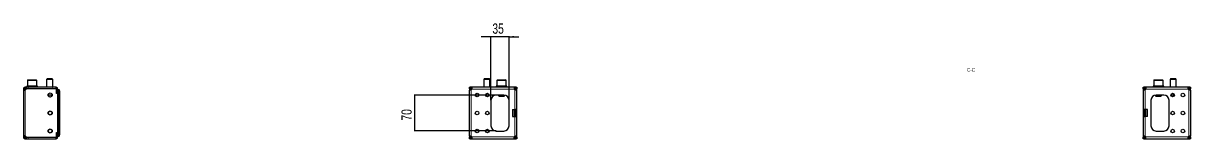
# Model space of a CAD drawing. Header units: millimetres. Extents: x -99 to 5525, y -1571 to 657.
# Drawn here: x 3259 to 5525, y 166 to 391 of the extents above; entities that cross this region are included whole.
import ezdxf

# ---------------------------------------------------------------- set-up
doc = ezdxf.new("R2010")
doc.units = ezdxf.units.MM
doc.layers.add('FORMAT', color=7, linetype='Continuous')
doc.styles.add('SLDTEXTSTYLE0', font='TXT', dxfattribs={"width": 0.75})
doc.dimstyles.new('SLDDIMSTYLE0', dxfattribs={"dimtxt": 20, "dimasz": 10, "dimexe": 0, "dimexo": 0.0625, "dimgap": 5, "dimtad": 2, "dimdec": 1, "dimrnd": 1e-09, "dimzin": 12, "dimdsep": 46, "dimtxsty": 'SLDTEXTSTYLE0', "dimsah": 1, "dimcen": 0.09, "dimadec": 0, "dimazin": 3, "dimtfac": 1, "dimtofl": 0, "dimtmove": 0, "dimatfit": 3, "dimfxl": 0, "dimfrac": 2, "dimtolj": 1, "dimtzin": 12, "dimarcsym": 0})
doc.dimstyles.new('SLDDIMSTYLE1', dxfattribs={"dimtxt": 20, "dimasz": 10, "dimexe": 0, "dimexo": 0.0625, "dimgap": 5, "dimtad": 2, "dimdec": 1, "dimrnd": 1e-09, "dimzin": 12, "dimdsep": 46, "dimtxsty": 'SLDTEXTSTYLE0', "dimsah": 1, "dimcen": 0.09, "dimadec": 0, "dimazin": 3, "dimtfac": 1, "dimtmove": 0, "dimatfit": 0, "dimfxl": 0, "dimfrac": 2, "dimtolj": 1, "dimtzin": 12, "dimarcsym": 0})

# ---------------------------------------------------------------- blocks, each defined once
blk = doc.blocks.new('_D_9')
at = {"layer": 'FORMAT'}
for p, q in [((4166.5, 365), (4147.3, 365)), ((4166.5, 241.5), (4166.5, 366)), ((4201.5, 365), (4166.5, 365)), ((4201.5, 241.5), (4201.5, 366)), ((4201.5, 365), (4220.8, 365))]:
    blk.add_line(p, q, dxfattribs=at)
for points in [[(4166.5, 365), (4156.5, 366.5), (4156.5, 363.4)], [(4201.5, 365), (4211.5, 363.4), (4211.5, 366.5)]]:
    blk.add_solid(points, dxfattribs=at)
at = {"layer": 'FORMAT', "insert": (4169.2, 390.7), "char_height": 20, "attachment_point": 1, "style": 'SLDTEXTSTYLE0'}
blk.add_mtext('35', dxfattribs=at)
blk = doc.blocks.new('_D_10')
at = {"layer": 'FORMAT'}
for p, q in [((4176.5, 251.5), (4017.5, 251.5)), ((4018.5, 181.5), (4018.5, 251.5)), ((4176.5, 181.5), (4017.5, 181.5))]:
    blk.add_line(p, q, dxfattribs=at)
for points in [[(4018.5, 251.5), (4017, 241.5), (4020.1, 241.5)], [(4018.5, 181.5), (4020.1, 191.5), (4017, 191.5)]]:
    blk.add_solid(points, dxfattribs=at)
at = {"layer": 'FORMAT', "insert": (3992.7, 201.7), "char_height": 20, "attachment_point": 1, "rotation": 90, "style": 'SLDTEXTSTYLE0'}
blk.add_mtext('70', dxfattribs=at)

msp = doc.modelspace()

# ---------------------------------------------------------------- linework, layer by layer
at = {"color": 7, "linetype": 'Continuous', "lineweight": 25}
for p, q in [((3266.88, 279.95), (3266.88, 268.95)), ((3267.88, 280.95), (3283.88, 280.95)), ((3284.88, 268.95), (3284.88, 279.95)), ((3304.96, 282.95), (3303.88, 281.88)), ((3303.88, 281.88), (3303.88, 266.45)), ((3315.88, 281.88), (3303.88, 281.88)), ((3314.81, 282.95), (3304.96, 282.95)), ((3315.88, 281.88), (3314.81, 282.95)), ((3315.88, 266.45), (3315.88, 281.88)), ((4153.6, 282.95), (4152.52, 281.88)), ((4152.52, 281.88), (4152.52, 266.45)), ((4164.52, 281.88), (4152.52, 281.88)), ((4163.45, 282.95), (4153.6, 282.95)), ((4164.52, 281.88), (4163.45, 282.95)), ((4164.52, 266.45), (4164.52, 281.88)), ((4178.02, 279.95), (4178.02, 268.95)), ((4179.02, 280.95), (4187.41, 280.95)), ((4187.41, 280.95), (4195.02, 280.95)), ((4196.02, 268.95), (4196.02, 279.95)), ((5453.02, 279.95), (5453.02, 268.95)), ((5454.02, 280.95), (5462.36, 280.95)), ((5462.36, 280.95), (5470.02, 280.95)), ((5471.02, 268.95), (5471.02, 279.95)), ((5485.6, 282.95), (5484.52, 281.88)), ((5484.52, 281.88), (5484.52, 266.45)), ((5496.52, 281.88), (5484.52, 281.88)), ((5495.45, 282.95), (5485.6, 282.95)), ((5496.52, 281.88), (5495.45, 282.95)), ((5496.52, 266.45), (5496.52, 281.88)), ((3258.88, 262.95), (3258.88, 261.73)), ((3261.38, 262.95), (3258.88, 262.95)), ((3261.38, 261.73), (3258.88, 261.73)), ((3258.88, 261.73), (3258.88, 171.18)), ((3261.38, 262.95), (3261.38, 261.73)), ((3262.38, 263.95), (3262.38, 266.45)), ((3264.78, 266.45), (3262.38, 266.45)), ((3264.79, 263.95), (3262.38, 263.95)), ((3264.78, 266.45), (3264.78, 263.95)), ((3264.78, 266.45), (3265.78, 266.45)), ((3265.78, 263.95), (3264.78, 263.95)), ((3265.63, 268.95), (3265.63, 267.95)), ((3265.63, 268.95), (3265.64, 268.95)), ((3265.63, 267.95), (3265.64, 267.95)), ((3265.64, 268.95), (3265.64, 268.7)), ((3266.43, 268.95), (3265.64, 268.95)), ((3265.64, 267.95), (3265.64, 268.2)), ((3266.43, 267.95), (3265.64, 267.95)), ((3322.38, 266.45), (3265.78, 266.45)), ((3265.78, 263.95), (3322.38, 263.95)), ((3265.81, 263.85), (3320.78, 263.85)), ((3266.43, 268.95), (3266.53, 268.95)), ((3266.43, 267.95), (3266.53, 267.95)), ((3266.53, 268.95), (3266.53, 268.7)), ((3268.67, 268.95), (3266.53, 268.95)), ((3266.53, 267.95), (3266.53, 268.2)), ((3268.67, 267.95), (3266.53, 267.95)), ((3268.67, 268.95), (3268.85, 268.95)), ((3268.67, 267.95), (3268.85, 267.95)), ((3268.85, 268.95), (3268.85, 268.7)), ((3272.01, 268.95), (3268.85, 268.95)), ((3268.85, 267.95), (3268.85, 268.2)), ((3272.01, 267.95), (3268.85, 267.95)), ((3269.88, 267.95), (3269.88, 266.45)), ((3272.01, 268.95), (3272.24, 268.95)), ((3272.01, 267.95), (3272.24, 267.95)), ((3272.24, 268.95), (3272.24, 268.7)), ((3275.94, 268.95), (3272.24, 268.95)), ((3272.24, 267.95), (3272.24, 268.2)), ((3275.94, 267.95), (3272.24, 267.95)), ((3275.94, 268.95), (3276.02, 268.95)), ((3275.94, 267.95), (3276.11, 267.95)), ((3276.11, 267.95), (3276.19, 267.95)), ((3276.15, 268.95), (3276.19, 268.95)), ((3276.19, 268.95), (3276.19, 268.7)), ((3279.85, 268.95), (3276.19, 268.95)), ((3276.19, 267.95), (3276.19, 268.2)), ((3279.85, 267.95), (3276.19, 267.95)), ((3279.85, 268.95), (3280.08, 268.95)), ((3279.85, 267.95), (3280.08, 267.95)), ((3280.08, 268.95), (3280.08, 268.7)), ((3283.17, 268.95), (3280.08, 268.95)), ((3280.08, 267.95), (3280.08, 268.2)), ((3283.17, 267.95), (3280.08, 267.95)), ((3281.88, 266.45), (3281.88, 267.95)), ((3283.17, 268.95), (3283.34, 268.95)), ((3283.17, 267.95), (3283.34, 267.95)), ((3283.34, 268.95), (3283.34, 268.7)), ((3285.37, 268.95), (3283.34, 268.95)), ((3283.34, 267.95), (3283.34, 268.2)), ((3285.37, 267.95), (3283.34, 267.95)), ((3285.37, 268.95), (3285.46, 268.95)), ((3285.37, 267.95), (3285.46, 267.95)), ((3285.46, 268.95), (3285.46, 268.7)), ((3286.13, 268.95), (3285.46, 268.95)), ((3285.46, 267.95), (3285.46, 268.2)), ((3286.13, 267.95), (3285.46, 267.95)), ((3286.13, 267.95), (3286.13, 268.95)), ((3299.63, 263.95), (3299.63, 263.85)), ((3299.93, 263.95), (3299.93, 263.85)), ((3301.61, 263.95), (3301.61, 263.85)), ((3304.56, 263.95), (3304.56, 263.85)), ((3314.85, 250.95), (3306.92, 250.95)), ((3308.32, 263.95), (3308.32, 263.85)), ((3312.31, 263.95), (3312.31, 263.85)), ((3315.94, 263.95), (3315.94, 263.85)), ((3318.64, 263.95), (3318.64, 263.85)), ((3320.01, 263.95), (3320.01, 263.85)), ((3320.13, 263.85), (3320.13, 263.95)), ((3323.28, 254.35), (3323.28, 261.35)), ((3323.28, 255.93), (3323.38, 255.72)), ((3325.88, 254.35), (3323.28, 254.35)), ((3323.38, 262.95), (3323.38, 255)), ((3325.88, 255), (3323.38, 255)), ((3325.88, 262.95), (3325.88, 255)), ((3325.88, 262.7), (3326.08, 262.7)), ((3325.88, 172.98), (3325.88, 260.43)), ((3325.88, 254.35), (3325.88, 178.55)), ((3326.08, 262.7), (3327.77, 262.25)), ((3326.08, 173.6), (3326.08, 259.81)), ((3328.88, 259.35), (3328.88, 260.8)), ((3328.88, 259.35), (3328.88, 184.91)), ((4124.52, 263.95), (4124.52, 266.45)), ((4124.52, 266.45), (4125.63, 266.45)), ((4125.63, 263.95), (4124.52, 263.95)), ((4124.52, 263.95), (4124.52, 263.85)), ((4124.52, 263.85), (4127.02, 263.85)), ((4124.52, 263.24), (4124.52, 263.85)), ((4124.52, 263.24), (4124.52, 261.18)), ((4124.52, 171.73), (4124.52, 261.18)), ((4124.52, 261.18), (4125.61, 261.18)), ((4129.35, 266.45), (4125.63, 266.45)), ((4129.35, 263.95), (4125.63, 263.95)), ((4127.02, 263.85), (4127.02, 263.24)), ((4127.02, 263.24), (4127.02, 261.42)), ((4211.69, 266.45), (4129.35, 266.45)), ((4129.35, 266.45), (4129.35, 264.24)), ((4162.99, 250.95), (4156.06, 250.95)), ((4191.52, 251.45), (4176.52, 251.45)), ((4176.77, 268.95), (4176.77, 267.95)), ((4176.77, 268.95), (4176.78, 268.95)), ((4176.77, 267.95), (4176.78, 267.95)), ((4176.78, 268.95), (4176.78, 268.7)), ((4177.61, 268.95), (4176.78, 268.95)), ((4176.78, 267.95), (4176.78, 268.2)), ((4177.61, 267.95), (4176.78, 267.95)), ((4177.61, 268.95), (4177.71, 268.95)), ((4177.61, 267.95), (4177.71, 267.95)), ((4177.71, 268.95), (4177.71, 268.7)), ((4179.87, 268.95), (4177.71, 268.95)), ((4177.71, 267.95), (4177.71, 268.2)), ((4179.87, 267.95), (4177.71, 267.95)), ((4178.19, 251.36), (4178.17, 251.36)), ((4178.19, 251.35), (4178.19, 251.36)), ((4178.29, 251.35), (4178.19, 251.35)), ((4178.29, 251.45), (4178.29, 251.35)), ((4181.55, 251.35), (4178.29, 251.35)), ((4179.87, 268.95), (4180.05, 268.95)), ((4179.87, 267.95), (4180.05, 267.95)), ((4180.05, 268.95), (4180.05, 268.7)), ((4183.23, 268.95), (4180.05, 268.95)), ((4180.05, 267.95), (4180.05, 268.2)), ((4183.23, 267.95), (4180.05, 267.95)), ((4181.02, 267.95), (4181.02, 266.45)), ((4181.02, 251.35), (4181.02, 250.03)), ((4181.02, 250.03), (4182.1, 248.95)), ((4181.02, 250.03), (4187.31, 250.03)), ((4181.55, 251.35), (4183.45, 251.35)), ((4183.23, 268.95), (4183.46, 268.95)), ((4183.23, 267.95), (4183.46, 267.95)), ((4184, 251.35), (4183.45, 251.35)), ((4183.46, 268.95), (4183.46, 268.7)), ((4187.16, 268.95), (4183.46, 268.95)), ((4183.46, 267.95), (4183.46, 268.2)), ((4187.16, 267.95), (4183.46, 267.95)), ((4190.04, 251.35), (4184, 251.35)), ((4187.16, 268.95), (4187.46, 268.95)), ((4187.16, 268.95), (4187.24, 268.95)), ((4187.16, 267.95), (4187.32, 267.95)), ((4187.31, 250.03), (4193.02, 250.03)), ((4187.32, 267.95), (4187.41, 267.95)), ((4187.36, 268.95), (4187.41, 268.95)), ((4187.41, 268.95), (4187.41, 268.7)), ((4191.07, 268.95), (4187.41, 268.95)), ((4187.41, 267.95), (4187.41, 268.2)), ((4191.07, 267.95), (4187.41, 267.95)), ((4190.6, 251.35), (4190.04, 251.35)), ((4190.6, 251.35), (4192.49, 251.35)), ((4191.07, 268.95), (4191.3, 268.95)), ((4191.07, 267.95), (4191.3, 267.95)), ((4191.3, 268.95), (4191.3, 268.7)), ((4194.37, 268.95), (4191.3, 268.95)), ((4191.3, 267.95), (4191.3, 268.2)), ((4194.37, 267.95), (4191.3, 267.95)), ((4191.95, 248.95), (4193.02, 250.03)), ((4192.93, 251.35), (4192.49, 251.35)), ((4193.02, 266.45), (4193.02, 267.95)), ((4193.02, 250.03), (4193.02, 251.34)), ((4194.37, 268.95), (4194.54, 268.95)), ((4194.37, 267.95), (4194.54, 267.95)), ((4194.54, 268.95), (4194.54, 268.7)), ((4196.54, 268.95), (4194.54, 268.95)), ((4194.54, 267.95), (4194.54, 268.2)), ((4196.54, 267.95), (4194.54, 267.95)), ((4196.54, 268.95), (4196.63, 268.95)), ((4196.54, 267.95), (4196.63, 267.95)), ((4196.63, 268.95), (4196.63, 268.7)), ((4197.27, 268.95), (4196.63, 268.95)), ((4196.63, 267.95), (4196.63, 268.2)), ((4197.27, 267.95), (4196.63, 267.95)), ((4197.27, 267.95), (4197.27, 268.95)), ((4211.69, 266.45), (4211.69, 263.95)), ((4215.41, 266.45), (4211.69, 266.45)), ((4215.41, 263.95), (4211.69, 263.95)), ((4214.02, 263.85), (4216.52, 263.85)), ((4214.02, 263.24), (4214.02, 263.85)), ((4214.02, 261.41), (4214.02, 263.24)), ((4215.41, 266.45), (4216.52, 266.45)), ((4216.52, 263.95), (4215.41, 263.95)), ((4216.52, 266.45), (4216.52, 263.95)), ((4216.52, 263.85), (4216.52, 263.95)), ((4216.52, 263.85), (4216.52, 263.24)), ((4216.52, 261.18), (4216.52, 263.24)), ((4216.52, 223.45), (4216.52, 261.18)), ((5432.52, 263.95), (5432.52, 266.45)), ((5432.52, 266.45), (5433.63, 266.45)), ((5433.63, 263.95), (5432.52, 263.95)), ((5432.52, 263.95), (5432.52, 263.85)), ((5432.52, 263.85), (5435.02, 263.85)), ((5432.52, 263.24), (5432.52, 263.85)), ((5432.52, 263.24), (5432.52, 261.18)), ((5432.52, 261.18), (5433.61, 261.18)), ((5432.52, 261.18), (5432.52, 223.45)), ((5437.35, 266.45), (5433.63, 266.45)), ((5437.35, 263.95), (5433.63, 263.95)), ((5435.02, 263.85), (5435.02, 263.24)), ((5435.02, 263.24), (5435.02, 261.42)), ((5437.35, 266.45), (5437.35, 264.24)), ((5519.69, 266.45), (5437.35, 266.45)), ((5451.77, 268.95), (5451.77, 267.95)), ((5451.77, 268.95), (5451.78, 268.95)), ((5451.77, 267.95), (5451.78, 267.95)), ((5451.78, 268.95), (5451.78, 268.7)), ((5452.61, 268.95), (5451.78, 268.95)), ((5451.78, 267.95), (5451.78, 268.2)), ((5452.61, 267.95), (5451.78, 267.95)), ((5452.61, 268.95), (5452.71, 268.95)), ((5452.61, 267.95), (5452.71, 267.95)), ((5452.71, 268.95), (5452.71, 268.7)), ((5454.88, 268.95), (5452.71, 268.95)), ((5452.71, 267.95), (5452.71, 268.2)), ((5454.88, 267.95), (5452.71, 267.95)), ((5454.88, 268.95), (5455.06, 268.95)), ((5454.88, 267.95), (5455.06, 267.95)), ((5455.06, 268.95), (5455.06, 268.7)), ((5458.23, 268.95), (5455.06, 268.95)), ((5455.06, 267.95), (5455.06, 268.2)), ((5458.23, 267.95), (5455.06, 267.95)), ((5456.02, 267.95), (5456.02, 266.45)), ((5456.02, 251.34), (5456.02, 250.03)), ((5456.02, 250.03), (5457.1, 248.95)), ((5456.02, 250.03), (5462.28, 250.03)), ((5456.55, 251.35), (5456.11, 251.35)), ((5456.55, 251.35), (5458.45, 251.35)), ((5472.52, 251.45), (5457.52, 251.45)), ((5458.23, 268.95), (5458.47, 268.95)), ((5458.23, 267.95), (5458.47, 267.95)), ((5459, 251.35), (5458.45, 251.35)), ((5458.47, 268.95), (5458.47, 268.7)), ((5462.17, 268.95), (5458.47, 268.95)), ((5458.47, 267.95), (5458.47, 268.2)), ((5462.17, 267.95), (5458.47, 267.95)), ((5465.04, 251.35), (5459, 251.35)), ((5462.17, 268.95), (5462.4, 268.95)), ((5462.17, 268.95), (5462.24, 268.95)), ((5462.17, 267.95), (5462.32, 267.95)), ((5462.28, 250.03), (5468.02, 250.03)), ((5462.32, 267.95), (5462.42, 267.95)), ((5462.37, 268.95), (5462.42, 268.95)), ((5462.42, 268.95), (5462.42, 268.7)), ((5466.08, 268.95), (5462.42, 268.95)), ((5462.42, 267.95), (5462.42, 268.2)), ((5466.08, 267.95), (5462.42, 267.95)), ((5465.6, 251.35), (5465.04, 251.35)), ((5465.6, 251.35), (5467.49, 251.35)), ((5466.08, 268.95), (5466.31, 268.95)), ((5466.08, 267.95), (5466.31, 267.95)), ((5466.31, 268.95), (5466.31, 268.7)), ((5469.37, 268.95), (5466.31, 268.95)), ((5466.31, 267.95), (5466.31, 268.2)), ((5469.37, 267.95), (5466.31, 267.95)), ((5466.95, 248.95), (5468.02, 250.03)), ((5470.75, 251.35), (5467.49, 251.35)), ((5468.02, 266.45), (5468.02, 267.95)), ((5468.02, 250.03), (5468.02, 251.35)), ((5469.37, 268.95), (5469.54, 268.95)), ((5469.37, 267.95), (5469.54, 267.95)), ((5469.54, 268.95), (5469.54, 268.7)), ((5471.55, 268.95), (5469.54, 268.95)), ((5469.54, 267.95), (5469.54, 268.2)), ((5471.55, 267.95), (5469.54, 267.95)), ((5470.75, 251.35), (5470.75, 251.45)), ((5470.85, 251.35), (5470.75, 251.35)), ((5470.87, 251.36), (5470.85, 251.36)), ((5470.85, 251.35), (5470.85, 251.36)), ((5471.55, 268.95), (5471.64, 268.95)), ((5471.55, 267.95), (5471.64, 267.95)), ((5471.64, 268.95), (5471.64, 268.7)), ((5472.27, 268.95), (5471.64, 268.95)), ((5471.64, 267.95), (5471.64, 268.2)), ((5472.27, 267.95), (5471.64, 267.95)), ((5472.27, 267.95), (5472.27, 268.95)), ((5492.99, 250.95), (5486.06, 250.95)), ((5519.69, 263.95), (5519.69, 266.45)), ((5523.41, 266.45), (5519.69, 266.45)), ((5523.41, 263.95), (5519.69, 263.95)), ((5522.02, 263.85), (5524.52, 263.85)), ((5522.02, 263.24), (5522.02, 263.85)), ((5522.02, 261.41), (5522.02, 263.24)), ((5523.41, 266.45), (5524.52, 266.45)), ((5524.52, 263.95), (5523.41, 263.95)), ((5524.52, 266.45), (5524.52, 263.95)), ((5524.52, 263.85), (5524.52, 263.95)), ((5524.52, 263.85), (5524.52, 263.24)), ((5524.52, 261.18), (5524.52, 263.24)), ((5524.52, 261.18), (5524.52, 171.73)), ((4166.52, 241.45), (4166.52, 191.45)), ((4182.1, 248.95), (4187.26, 248.95)), ((4187.26, 248.95), (4191.95, 248.95)), ((4201.52, 191.45), (4201.52, 241.45)), ((5447.52, 241.45), (5447.52, 191.45)), ((5457.1, 248.95), (5462.23, 248.95)), ((5462.23, 248.95), (5466.95, 248.95)), ((5482.52, 191.45), (5482.52, 241.45)), ((4208.52, 223.45), (4213.02, 223.45)), ((4208.52, 223.45), (4208.52, 209.45)), ((4208.52, 209.45), (4213.02, 209.45)), ((4216.52, 223.45), (4213.02, 223.45)), ((4213.02, 209.45), (4216.52, 209.45)), ((4214.02, 209.45), (4214.02, 223.45)), ((4216.52, 209.45), (4216.52, 223.45)), ((4216.52, 171.73), (4216.52, 209.45)), ((5436.02, 223.45), (5432.52, 223.45)), ((5432.52, 223.45), (5432.52, 209.45)), ((5432.52, 209.45), (5436.02, 209.45)), ((5432.52, 209.45), (5432.52, 171.73)), ((5435.02, 223.45), (5435.02, 209.45)), ((5440.52, 223.45), (5436.02, 223.45)), ((5440.52, 209.45), (5436.02, 209.45)), ((5440.52, 209.45), (5440.52, 223.45)), ((3328.88, 184.91), (3328.88, 176.7)), ((3329.08, 182.96), (3328.88, 182.96)), ((3329.08, 182.92), (3328.88, 182.92)), ((3329.08, 182.91), (3328.88, 182.91)), ((3329.08, 182.47), (3329.08, 179.14)), ((4176.52, 181.45), (4191.52, 181.45)), ((5457.52, 181.45), (5472.52, 181.45)), ((3258.88, 171.18), (3261.38, 171.18)), ((3258.88, 171.18), (3258.88, 169.95)), ((3258.88, 169.95), (3261.38, 169.95)), ((3261.38, 171.18), (3261.38, 169.95)), ((3262.38, 166.45), (3262.38, 168.95)), ((3262.38, 168.95), (3264.78, 168.95)), ((3262.38, 166.45), (3264.78, 166.45)), ((3264.78, 168.95), (3264.78, 166.45)), ((3264.78, 168.95), (3265.78, 168.95)), ((3265.78, 166.45), (3264.78, 166.45)), ((3322.38, 168.95), (3265.78, 168.95)), ((3265.78, 166.45), (3322.38, 166.45)), ((3320.78, 169.05), (3265.81, 169.05)), ((3323.28, 178.55), (3325.88, 178.55)), ((3323.28, 171.55), (3323.28, 178.55)), ((3323.28, 177.48), (3323.38, 177.69)), ((3323.38, 177.9), (3323.38, 169.95)), ((3325.88, 177.9), (3323.38, 177.9)), ((3325.88, 177.9), (3325.88, 169.95)), ((3326.08, 170.7), (3325.88, 170.7)), ((3327.77, 171.16), (3326.08, 170.7)), ((3329.08, 178.7), (3328.88, 178.7)), ((3329.08, 178.65), (3328.88, 178.65)), ((3328.88, 176.7), (3328.88, 174.06)), ((3328.88, 172.61), (3328.88, 174.06)), ((4124.52, 171.73), (4124.52, 169.67)), ((4124.52, 169.05), (4124.52, 169.67)), ((4127.02, 169.05), (4124.52, 169.05)), ((4124.52, 169.05), (4124.52, 168.95)), ((4124.52, 166.45), (4124.52, 168.95)), ((4124.52, 168.95), (4125.63, 168.95)), ((4125.63, 166.45), (4124.52, 166.45)), ((4125.63, 168.95), (4129.35, 168.95)), ((4125.63, 166.45), (4129.35, 166.45)), ((4127.02, 171.5), (4127.02, 169.67)), ((4127.02, 169.67), (4127.02, 169.05)), ((4129.35, 168.95), (4129.35, 166.45)), ((4129.35, 166.45), (4211.69, 166.45)), ((4211.69, 168.95), (4215.41, 168.95)), ((4211.69, 166.45), (4211.69, 168.67)), ((4211.69, 166.45), (4215.41, 166.45)), ((4214.02, 169.67), (4214.02, 171.48)), ((4214.02, 169.05), (4214.02, 169.67)), ((4216.52, 169.05), (4214.02, 169.05)), ((4215.41, 168.95), (4216.52, 168.95)), ((4216.52, 166.45), (4215.41, 166.45)), ((4216.52, 171.73), (4215.43, 171.73)), ((4216.52, 169.67), (4216.52, 171.73)), ((4216.52, 169.67), (4216.52, 169.05)), ((4216.52, 168.95), (4216.52, 169.05)), ((4216.52, 168.95), (4216.52, 166.45)), ((5432.52, 171.73), (5432.52, 169.67)), ((5432.52, 169.05), (5432.52, 169.67)), ((5435.02, 169.05), (5432.52, 169.05)), ((5432.52, 169.05), (5432.52, 168.95)), ((5432.52, 166.45), (5432.52, 168.95)), ((5432.52, 168.95), (5433.63, 168.95)), ((5433.63, 166.45), (5432.52, 166.45)), ((5433.63, 168.95), (5437.35, 168.95)), ((5433.63, 166.45), (5437.35, 166.45)), ((5435.02, 171.5), (5435.02, 169.67)), ((5435.02, 169.67), (5435.02, 169.05)), ((5437.35, 166.45), (5437.35, 168.95)), ((5437.35, 166.45), (5519.69, 166.45)), ((5519.69, 168.95), (5523.41, 168.95)), ((5519.69, 166.45), (5519.69, 168.67)), ((5519.69, 166.45), (5523.41, 166.45)), ((5522.02, 169.67), (5522.02, 171.48)), ((5522.02, 169.05), (5522.02, 169.67)), ((5524.52, 169.05), (5522.02, 169.05)), ((5523.41, 168.95), (5524.52, 168.95)), ((5524.52, 166.45), (5523.41, 166.45)), ((5524.52, 171.73), (5523.43, 171.73)), ((5524.52, 169.67), (5524.52, 171.73)), ((5524.52, 169.67), (5524.52, 169.05)), ((5524.52, 168.95), (5524.52, 169.05)), ((5524.52, 168.95), (5524.52, 166.45))]:
    msp.add_line(p, q, dxfattribs=at)
at = {"color": 8, "linetype": 'Continuous', "lineweight": 18}
for p, q in [((3284.88, 279.95), (3266.88, 279.95)), ((4187.46, 279.95), (4178.02, 279.95)), ((4196.02, 279.95), (4187.46, 279.95)), ((5462.4, 279.95), (5453.02, 279.95)), ((5471.02, 279.95), (5462.4, 279.95)), ((3262.38, 261.18), (3262.38, 171.73)), ((3265.78, 266.45), (3265.78, 263.95)), ((3306.92, 251.95), (3314.85, 251.95)), ((3322.38, 263.95), (3322.38, 266.45)), ((3323.38, 262.95), (3325.88, 262.95)), ((3325.69, 254.35), (3325.69, 255)), ((3327.77, 259.35), (3326.08, 259.81)), ((3327.77, 174.06), (3327.77, 259.35)), ((3328.88, 259.35), (3327.77, 259.35)), ((4127.02, 263.24), (4124.52, 263.24)), ((4125.63, 266.45), (4125.63, 263.95)), ((4127.02, 262.95), (4129.11, 262.95)), ((4128.02, 171.18), (4128.02, 261.73)), ((4211.93, 262.95), (4129.11, 262.95)), ((4156.06, 251.95), (4162.99, 251.95)), ((4183.45, 251.45), (4183.45, 251.35)), ((4184, 251.45), (4184, 251.35)), ((4190.04, 251.45), (4190.04, 251.35)), ((4190.6, 251.45), (4190.6, 251.35)), ((4211.93, 262.95), (4214.02, 262.95)), ((4213.02, 223.45), (4213.02, 261.73)), ((4216.52, 263.24), (4214.02, 263.24)), ((4215.41, 263.95), (4215.41, 266.45)), ((5435.02, 263.24), (5432.52, 263.24)), ((5433.63, 266.45), (5433.63, 263.95)), ((5435.02, 262.95), (5437.11, 262.95)), ((5436.02, 261.73), (5436.02, 223.45)), ((5437.11, 262.95), (5519.93, 262.95)), ((5458.45, 251.45), (5458.45, 251.35)), ((5459, 251.45), (5459, 251.35)), ((5465.04, 251.45), (5465.04, 251.35)), ((5465.6, 251.45), (5465.6, 251.35)), ((5486.06, 251.95), (5492.99, 251.95)), ((5519.93, 262.95), (5522.02, 262.95)), ((5521.02, 261.73), (5521.02, 171.18)), ((5524.52, 263.24), (5522.02, 263.24)), ((5523.41, 263.95), (5523.41, 266.45)), ((4211.82, 209.45), (4211.82, 223.45)), ((4212.02, 223.45), (4212.02, 209.45)), ((4212.13, 209.45), (4212.13, 223.45)), ((4212.33, 223.45), (4212.33, 209.45)), ((4213.02, 171.18), (4213.02, 209.45)), ((4213.21, 209.45), (4213.21, 223.45)), ((4213.41, 223.45), (4213.41, 209.45)), ((4213.52, 209.45), (4213.52, 223.45)), ((4213.72, 223.45), (4213.72, 209.45)), ((5435.32, 209.45), (5435.32, 223.45)), ((5435.52, 223.45), (5435.52, 209.45)), ((5435.63, 209.45), (5435.63, 223.45)), ((5435.83, 223.45), (5435.83, 209.45)), ((5436.02, 209.45), (5436.02, 171.18)), ((5436.71, 209.45), (5436.71, 223.45)), ((5436.91, 223.45), (5436.91, 209.45)), ((5437.02, 209.45), (5437.02, 223.45)), ((5437.22, 223.45), (5437.22, 209.45)), ((3329.08, 182.47), (3328.88, 182.47)), ((3265.78, 168.95), (3265.78, 166.45)), ((3322.38, 168.95), (3322.38, 166.45)), ((3323.38, 169.95), (3325.88, 169.95)), ((3325.69, 177.9), (3325.69, 178.55)), ((3326.08, 173.6), (3327.77, 174.06)), ((3327.77, 174.06), (3328.88, 174.06)), ((3329.08, 179.14), (3328.88, 179.14)), ((4124.52, 169.67), (4127.02, 169.67)), ((4125.63, 168.95), (4125.63, 166.45)), ((4129.11, 169.95), (4127.02, 169.95)), ((4211.93, 169.95), (4129.11, 169.95)), ((4214.02, 169.95), (4211.93, 169.95)), ((4214.02, 169.67), (4216.52, 169.67)), ((4215.41, 166.45), (4215.41, 168.95)), ((5432.52, 169.67), (5435.02, 169.67)), ((5433.63, 168.95), (5433.63, 166.45)), ((5437.11, 169.95), (5435.02, 169.95)), ((5437.11, 169.95), (5519.93, 169.95)), ((5522.02, 169.95), (5519.93, 169.95)), ((5522.02, 169.67), (5524.52, 169.67)), ((5523.41, 166.45), (5523.41, 168.95))]:
    msp.add_line(p, q, dxfattribs=at)
at = {"color": 7, "linetype": 'Continuous', "lineweight": 25}
for centre, radius in [((3310.88, 251.45), 4), ((4139.52, 251.45), 3.5), ((4159.52, 251.45), 3.5), ((5489.52, 251.45), 3.5), ((5509.52, 251.45), 3.5), ((3310.88, 216.45), 4), ((3310.88, 216.45), 3.5), ((4139.52, 216.45), 3.5), ((4159.52, 216.45), 3.5), ((5489.52, 216.45), 3.5), ((5509.52, 216.45), 3.5), ((3310.88, 181.45), 4), ((3310.88, 181.45), 3.5), ((4139.52, 181.45), 3.5), ((4159.52, 181.45), 3.5), ((5489.52, 181.45), 3.5), ((5509.52, 181.45), 3.5)]:
    msp.add_circle(centre, radius, dxfattribs=at)
for centre, radius, start, end in [((3267.88, 279.95), 1, 90, 180), ((3283.88, 279.95), 1, 0, 90), ((4179.02, 279.95), 1, 90, 180), ((4195.02, 279.95), 1, 0, 90), ((5454.02, 279.95), 1, 90, 180), ((5470.02, 279.95), 1, 0, 90), ((3261.66, 264.6), 3.5, 281.89481, 337.11462), ((3265.81, 262.85), 1, 90, 157.11462), ((3268.53, 263.6), 0.35, 45.58469, 90), ((3283.23, 263.6), 0.35, 90, 134.41531), ((3310.88, 251.45), 3.5, 188.21321, 351.78679), ((3320.78, 261.35), 2.5, 360, 90), ((3322.38, 262.95), 3.5, 0, 90), ((3322.38, 262.95), 1, 0, 90), ((3327.38, 260.8), 1.5, 0, 75), ((4126.02, 264.6), 3.5, 304.8499, 331.87293), ((4176.52, 241.45), 10, 90, 180), ((4191.52, 241.45), 10, 0, 90), ((4215.02, 264.6), 3.5, 208.12707, 235.1501), ((5434.02, 264.6), 3.5, 304.8499, 331.87293), ((5457.52, 241.45), 10, 90, 180), ((5472.52, 241.45), 10, 0, 90), ((5523.02, 264.6), 3.5, 208.12707, 235.1501), ((4176.52, 191.45), 10, 180, 270), ((4191.52, 191.45), 10, 270, 0), ((5457.52, 191.45), 10, 180, 270), ((5472.52, 191.45), 10, 270, 0), ((3261.66, 168.3), 3.5, 22.88538, 78.10519), ((3265.81, 170.05), 1, 202.88538, 270), ((3268.53, 169.3), 0.35, 270, 314.41531), ((3283.23, 169.3), 0.35, 225.58469, 270), ((3320.78, 171.55), 2.5, 270, 0), ((3322.38, 169.95), 1, 270, 360), ((3322.38, 169.95), 3.5, 270, 360), ((3327.38, 172.61), 1.5, 285, 0), ((4126.02, 168.3), 3.5, 28.12707, 55.1501), ((4215.02, 168.3), 3.5, 124.8499, 151.87293), ((5434.02, 168.3), 3.5, 28.12707, 55.1501), ((5523.02, 168.3), 3.5, 124.8499, 151.87293)]:
    msp.add_arc(centre, radius, start, end, dxfattribs=at)
for centre, major_axis, start_param, end_param in [((3314.49, 262.7), (11.57, -3.1), 0.0670375, 0.2530722), ((3314.49, 170.7), (11.57, 3.1), 6.0301131, 6.2161478)]:
    msp.add_ellipse(centre, major_axis=major_axis, ratio=0.2505628, start_param=start_param, end_param=end_param, dxfattribs=at)
at = {"color": 8, "linetype": 'Continuous', "lineweight": 18}
for centre, major_axis, start_param, end_param in [((3327.38, 259.25), (0.38, 3), 4.762686, 6.2664448), ((3327.38, 174.16), (-0.38, 3), 3.1583332, 4.662092)]:
    msp.add_ellipse(centre, major_axis=major_axis, ratio=0.1230384, start_param=start_param, end_param=end_param, dxfattribs=at)
at = {"color": 7, "linetype": 'Continuous', "lineweight": 25}
for points, knots in [([(3262.38, 266.45), (3262.09, 266.43), (3261.54, 266.39), (3260.64, 266.04), (3259.75, 265.37), (3259.03, 264.26), (3258.93, 263.4), (3258.88, 262.95)], [0, 0, 0, 0, 0.16069, 0.3013121, 0.5219513, 0.7535732, 1, 1, 1, 1]), ([(3258.88, 261.73), (3258.93, 261.61), (3259.02, 261.39), (3259.59, 261.2), (3260.19, 261.13), (3260.82, 261.11), (3261.57, 261.12), (3262.11, 261.16), (3262.38, 261.18)], [0, 0, 0, 0, 0.2541487, 0.4482127, 0.5749082, 0.7088724, 0.8504677, 1, 1, 1, 1]), ([(3262.38, 263.95), (3262.3, 263.95), (3262.14, 263.94), (3261.94, 263.86), (3261.77, 263.75), (3261.64, 263.63), (3261.53, 263.49), (3261.41, 263.26), (3261.4, 263.08), (3261.38, 262.95)], [0, 0, 0, 0, 0.1567865, 0.2908092, 0.4035006, 0.4972984, 0.6071328, 0.7261813, 1, 1, 1, 1]), ([(3261.38, 261.73), (3261.4, 261.61), (3261.42, 261.41), (3261.57, 261.2), (3261.7, 261.16), (3261.75, 261.14)], [0, 0, 0, 0, 0.4882324, 0.8197059, 1, 1, 1, 1]), ([(3265.64, 268.7), (3265.64, 268.75), (3265.64, 268.81), (3265.63, 268.89), (3265.63, 268.93), (3265.63, 268.95)], [0, 0, 0, 0, 0.4999808, 0.7499881, 1, 1, 1, 1]), ([(3265.63, 267.95), (3265.63, 267.98), (3265.63, 268.02), (3265.64, 268.1), (3265.64, 268.16), (3265.64, 268.2)], [0, 0, 0, 0, 0.2501401, 0.5002802, 1, 1, 1, 1]), ([(3266.53, 268.7), (3266.52, 268.75), (3266.49, 268.81), (3266.46, 268.89), (3266.44, 268.93), (3266.43, 268.95)], [0, 0, 0, 0, 0.4999808, 0.7499881, 1, 1, 1, 1]), ([(3266.43, 267.95), (3266.44, 267.98), (3266.46, 268.02), (3266.49, 268.1), (3266.52, 268.16), (3266.53, 268.2)], [0, 0, 0, 0, 0.2501401, 0.5002802, 1, 1, 1, 1]), ([(3268.85, 268.7), (3268.82, 268.75), (3268.78, 268.81), (3268.72, 268.89), (3268.69, 268.93), (3268.67, 268.95)], [0, 0, 0, 0, 0.4999808, 0.7499881, 1, 1, 1, 1]), ([(3268.67, 267.95), (3268.69, 267.98), (3268.72, 268.02), (3268.78, 268.1), (3268.82, 268.16), (3268.85, 268.2)], [0, 0, 0, 0, 0.2501401, 0.5002802, 1, 1, 1, 1]), ([(3272.24, 268.7), (3272.2, 268.75), (3272.14, 268.81), (3272.07, 268.89), (3272.03, 268.93), (3272.01, 268.95)], [0, 0, 0, 0, 0.4999808, 0.7499881, 1, 1, 1, 1]), ([(3272.01, 267.95), (3272.03, 267.98), (3272.07, 268.02), (3272.14, 268.1), (3272.2, 268.16), (3272.24, 268.2)], [0, 0, 0, 0, 0.25014008, 0.50028016, 1, 1, 1, 1]), ([(3276.19, 268.7), (3276.14, 268.75), (3276.08, 268.81), (3276, 268.89), (3275.96, 268.93), (3275.94, 268.95)], [0, 0, 0, 0, 0.4999808, 0.7499881, 1, 1, 1, 1]), ([(3275.94, 267.95), (3275.96, 267.98), (3276, 268.02), (3276.08, 268.1), (3276.14, 268.16), (3276.19, 268.2)], [0, 0, 0, 0, 0.2501401, 0.5002802, 1, 1, 1, 1]), ([(3276.19, 268.7), (3276.17, 268.78), (3276.15, 268.91), (3276.12, 268.94), (3276.11, 268.95)], [0, 0, 0, 0, 0.5617942, 1, 1, 1, 1]), ([(3276.19, 268.2), (3276.17, 268.13), (3276.15, 268), (3276.12, 267.97), (3276.11, 267.95)], [0, 0, 0, 0, 0.5617942, 1, 1, 1, 1]), ([(3280.08, 268.7), (3280.05, 268.75), (3279.99, 268.81), (3279.91, 268.89), (3279.87, 268.93), (3279.85, 268.95)], [0, 0, 0, 0, 0.4999808, 0.7499881, 1, 1, 1, 1]), ([(3279.85, 267.95), (3279.87, 267.98), (3279.91, 268.02), (3279.99, 268.1), (3280.05, 268.16), (3280.08, 268.2)], [0, 0, 0, 0, 0.2501401, 0.5002802, 1, 1, 1, 1]), ([(3283.34, 268.7), (3283.31, 268.75), (3283.27, 268.81), (3283.21, 268.89), (3283.18, 268.93), (3283.17, 268.95)], [0, 0, 0, 0, 0.4999808, 0.7499881, 1, 1, 1, 1]), ([(3283.17, 267.95), (3283.18, 267.98), (3283.21, 268.02), (3283.27, 268.1), (3283.31, 268.16), (3283.34, 268.2)], [0, 0, 0, 0, 0.25014008, 0.50028016, 1, 1, 1, 1]), ([(3285.46, 268.7), (3285.45, 268.75), (3285.43, 268.81), (3285.4, 268.89), (3285.38, 268.93), (3285.37, 268.95)], [0, 0, 0, 0, 0.4999808, 0.7499881, 1, 1, 1, 1]), ([(3285.37, 267.95), (3285.38, 267.98), (3285.4, 268.02), (3285.43, 268.1), (3285.45, 268.16), (3285.46, 268.2)], [0, 0, 0, 0, 0.2501401, 0.5002802, 1, 1, 1, 1]), ([(3299.89, 263.85), (3299.89, 263.87), (3299.88, 263.9), (3299.87, 263.93), (3299.87, 263.95)], [0, 0, 0, 0, 0.374848, 1, 1, 1, 1]), ([(3301.53, 263.85), (3301.52, 263.87), (3301.5, 263.9), (3301.48, 263.93), (3301.47, 263.95)], [0, 0, 0, 0, 0.374848, 1, 1, 1, 1]), ([(3304.43, 263.85), (3304.42, 263.87), (3304.39, 263.9), (3304.37, 263.93), (3304.35, 263.95)], [0, 0, 0, 0, 0.374848, 1, 1, 1, 1]), ([(3308.17, 263.85), (3308.16, 263.87), (3308.12, 263.9), (3308.09, 263.93), (3308.07, 263.95)], [0, 0, 0, 0, 0.37484796, 1, 1, 1, 1]), ([(3312.17, 263.85), (3312.15, 263.87), (3312.12, 263.9), (3312.09, 263.93), (3312.07, 263.95)], [0, 0, 0, 0, 0.374848, 1, 1, 1, 1]), ([(3315.82, 263.85), (3315.81, 263.87), (3315.78, 263.9), (3315.75, 263.93), (3315.74, 263.95)], [0, 0, 0, 0, 0.374848, 1, 1, 1, 1]), ([(3318.56, 263.85), (3318.56, 263.87), (3318.54, 263.9), (3318.52, 263.93), (3318.51, 263.95)], [0, 0, 0, 0, 0.374848, 1, 1, 1, 1]), ([(3319.99, 263.85), (3319.99, 263.87), (3319.98, 263.9), (3319.98, 263.93), (3319.97, 263.95)], [0, 0, 0, 0, 0.374848, 1, 1, 1, 1]), ([(4124.52, 261.18), (4124.55, 261.17), (4124.59, 261.14), (4124.99, 261.12), (4125.7, 261.16), (4126.8, 261.38), (4127.61, 261.61), (4128.02, 261.73)], [0, 0, 0, 0, 0.1708405, 0.3192172, 0.5481031, 0.7678223, 1, 1, 1, 1]), ([(4129.11, 262.95), (4129.16, 263.22), (4129.26, 263.71), (4129.41, 264.53), (4129.51, 265.24), (4129.53, 265.8), (4129.51, 266.16), (4129.45, 266.41), (4129.39, 266.44), (4129.35, 266.45)], [0, 0, 0, 0, 0.14406669, 0.27127561, 0.47490748, 0.59799737, 0.72633757, 0.86024541, 1, 1, 1, 1]), ([(4176.78, 268.7), (4176.78, 268.75), (4176.77, 268.81), (4176.77, 268.89), (4176.77, 268.93), (4176.77, 268.95)], [0, 0, 0, 0, 0.4999808, 0.7499881, 1, 1, 1, 1]), ([(4176.77, 267.95), (4176.77, 267.98), (4176.77, 268.02), (4176.77, 268.1), (4176.78, 268.16), (4176.78, 268.2)], [0, 0, 0, 0, 0.2501401, 0.5002802, 1, 1, 1, 1]), ([(4177.71, 268.7), (4177.69, 268.75), (4177.66, 268.81), (4177.63, 268.89), (4177.61, 268.93), (4177.61, 268.95)], [0, 0, 0, 0, 0.49998083, 0.7499881, 1, 1, 1, 1]), ([(4177.61, 267.95), (4177.61, 267.98), (4177.63, 268.02), (4177.66, 268.1), (4177.69, 268.16), (4177.71, 268.2)], [0, 0, 0, 0, 0.25014008, 0.50028016, 1, 1, 1, 1]), ([(4178.17, 251.36), (4178.13, 251.36), (4178.05, 251.36), (4177.91, 251.4), (4177.83, 251.44), (4177.81, 251.45)], [0, 0, 0, 0, 0.4181065, 0.8377329, 1, 1, 1, 1]), ([(4180.05, 268.7), (4180.02, 268.75), (4179.98, 268.81), (4179.92, 268.89), (4179.89, 268.93), (4179.87, 268.95)], [0, 0, 0, 0, 0.4999808, 0.7499881, 1, 1, 1, 1]), ([(4179.87, 267.95), (4179.89, 267.98), (4179.92, 268.02), (4179.98, 268.1), (4180.02, 268.16), (4180.05, 268.2)], [0, 0, 0, 0, 0.2501401, 0.5002802, 1, 1, 1, 1]), ([(4181.55, 251.35), (4181.48, 251.36), (4181.36, 251.36), (4181.3, 251.43), (4181.27, 251.45)], [0, 0, 0, 0, 0.594904, 1, 1, 1, 1]), ([(4183.46, 268.7), (4183.42, 268.75), (4183.36, 268.81), (4183.29, 268.89), (4183.25, 268.93), (4183.23, 268.95)], [0, 0, 0, 0, 0.4999808, 0.7499881, 1, 1, 1, 1]), ([(4183.23, 267.95), (4183.25, 267.98), (4183.29, 268.02), (4183.36, 268.1), (4183.42, 268.16), (4183.46, 268.2)], [0, 0, 0, 0, 0.2501401, 0.5002802, 1, 1, 1, 1]), ([(4187.41, 268.7), (4187.37, 268.75), (4187.31, 268.81), (4187.22, 268.89), (4187.18, 268.93), (4187.16, 268.95)], [0, 0, 0, 0, 0.4999808, 0.7499881, 1, 1, 1, 1]), ([(4187.16, 267.95), (4187.18, 267.98), (4187.22, 268.02), (4187.31, 268.1), (4187.37, 268.16), (4187.41, 268.2)], [0, 0, 0, 0, 0.2501401, 0.5002802, 1, 1, 1, 1]), ([(4187.41, 268.7), (4187.39, 268.78), (4187.36, 268.91), (4187.33, 268.94), (4187.32, 268.95)], [0, 0, 0, 0, 0.5617942, 1, 1, 1, 1]), ([(4187.41, 268.2), (4187.39, 268.13), (4187.36, 268), (4187.33, 267.97), (4187.32, 267.95)], [0, 0, 0, 0, 0.5617942, 1, 1, 1, 1]), ([(4191.3, 268.7), (4191.26, 268.75), (4191.21, 268.81), (4191.13, 268.89), (4191.09, 268.93), (4191.07, 268.95)], [0, 0, 0, 0, 0.4999808, 0.7499881, 1, 1, 1, 1]), ([(4191.07, 267.95), (4191.09, 267.98), (4191.13, 268.02), (4191.21, 268.1), (4191.26, 268.16), (4191.3, 268.2)], [0, 0, 0, 0, 0.2501401, 0.5002802, 1, 1, 1, 1]), ([(4194.54, 268.7), (4194.51, 268.75), (4194.47, 268.81), (4194.41, 268.89), (4194.38, 268.93), (4194.37, 268.95)], [0, 0, 0, 0, 0.4999808, 0.7499881, 1, 1, 1, 1]), ([(4194.37, 267.95), (4194.38, 267.98), (4194.41, 268.02), (4194.47, 268.1), (4194.51, 268.16), (4194.54, 268.2)], [0, 0, 0, 0, 0.2501401, 0.5002802, 1, 1, 1, 1]), ([(4196.63, 268.7), (4196.62, 268.75), (4196.6, 268.81), (4196.57, 268.89), (4196.55, 268.93), (4196.54, 268.95)], [0, 0, 0, 0, 0.4999808, 0.7499881, 1, 1, 1, 1]), ([(4196.54, 267.95), (4196.55, 267.98), (4196.57, 268.02), (4196.6, 268.1), (4196.62, 268.16), (4196.63, 268.2)], [0, 0, 0, 0, 0.2501401, 0.5002802, 1, 1, 1, 1]), ([(4211.69, 266.45), (4211.66, 266.43), (4211.6, 266.39), (4211.53, 266.04), (4211.51, 265.37), (4211.65, 264.26), (4211.84, 263.4), (4211.93, 262.95)], [0, 0, 0, 0, 0.16069, 0.3013121, 0.5219513, 0.7535732, 1, 1, 1, 1]), ([(4213.02, 261.73), (4213.48, 261.61), (4214.28, 261.39), (4215.19, 261.2), (4215.78, 261.13), (4216.18, 261.11), (4216.47, 261.12), (4216.5, 261.16), (4216.52, 261.18)], [0, 0, 0, 0, 0.25414868, 0.44821268, 0.57490818, 0.70887241, 0.85046773, 1, 1, 1, 1]), ([(5432.52, 261.18), (5432.55, 261.17), (5432.59, 261.14), (5432.99, 261.12), (5433.7, 261.16), (5434.8, 261.38), (5435.61, 261.61), (5436.02, 261.73)], [0, 0, 0, 0, 0.17084045, 0.31921717, 0.54810308, 0.76782229, 1, 1, 1, 1]), ([(5437.11, 262.95), (5437.16, 263.22), (5437.26, 263.71), (5437.41, 264.53), (5437.51, 265.24), (5437.53, 265.8), (5437.51, 266.16), (5437.45, 266.41), (5437.39, 266.44), (5437.35, 266.45)], [0, 0, 0, 0, 0.14406669, 0.27127561, 0.47490748, 0.59799737, 0.72633757, 0.86024541, 1, 1, 1, 1]), ([(5451.78, 268.7), (5451.78, 268.75), (5451.78, 268.81), (5451.77, 268.89), (5451.77, 268.93), (5451.77, 268.95)], [0, 0, 0, 0, 0.4999808, 0.7499881, 1, 1, 1, 1]), ([(5451.77, 267.95), (5451.77, 267.98), (5451.77, 268.02), (5451.78, 268.1), (5451.78, 268.16), (5451.78, 268.2)], [0, 0, 0, 0, 0.2501401, 0.5002802, 1, 1, 1, 1]), ([(5452.71, 268.7), (5452.69, 268.75), (5452.67, 268.81), (5452.63, 268.89), (5452.62, 268.93), (5452.61, 268.95)], [0, 0, 0, 0, 0.49998083, 0.7499881, 1, 1, 1, 1]), ([(5452.61, 267.95), (5452.62, 267.98), (5452.63, 268.02), (5452.67, 268.1), (5452.69, 268.16), (5452.71, 268.2)], [0, 0, 0, 0, 0.2501401, 0.5002802, 1, 1, 1, 1]), ([(5455.06, 268.7), (5455.03, 268.75), (5454.98, 268.81), (5454.92, 268.89), (5454.89, 268.93), (5454.88, 268.95)], [0, 0, 0, 0, 0.4999808, 0.7499881, 1, 1, 1, 1]), ([(5454.88, 267.95), (5454.89, 267.98), (5454.92, 268.02), (5454.98, 268.1), (5455.03, 268.16), (5455.06, 268.2)], [0, 0, 0, 0, 0.2501401, 0.5002802, 1, 1, 1, 1]), ([(5458.47, 268.7), (5458.43, 268.75), (5458.37, 268.81), (5458.29, 268.89), (5458.25, 268.93), (5458.23, 268.95)], [0, 0, 0, 0, 0.4999808, 0.7499881, 1, 1, 1, 1]), ([(5458.23, 267.95), (5458.25, 267.98), (5458.29, 268.02), (5458.37, 268.1), (5458.43, 268.16), (5458.47, 268.2)], [0, 0, 0, 0, 0.2501401, 0.5002802, 1, 1, 1, 1]), ([(5462.42, 268.7), (5462.37, 268.75), (5462.31, 268.81), (5462.23, 268.89), (5462.19, 268.93), (5462.17, 268.95)], [0, 0, 0, 0, 0.49998083, 0.7499881, 1, 1, 1, 1]), ([(5462.17, 267.95), (5462.19, 267.98), (5462.23, 268.02), (5462.31, 268.1), (5462.37, 268.16), (5462.42, 268.2)], [0, 0, 0, 0, 0.2501401, 0.5002802, 1, 1, 1, 1]), ([(5462.42, 268.7), (5462.4, 268.78), (5462.37, 268.91), (5462.33, 268.94), (5462.32, 268.95)], [0, 0, 0, 0, 0.5617942, 1, 1, 1, 1]), ([(5462.42, 268.2), (5462.4, 268.13), (5462.37, 268), (5462.33, 267.97), (5462.32, 267.95)], [0, 0, 0, 0, 0.5617942, 1, 1, 1, 1]), ([(5466.31, 268.7), (5466.27, 268.75), (5466.21, 268.81), (5466.14, 268.89), (5466.1, 268.93), (5466.08, 268.95)], [0, 0, 0, 0, 0.4999808, 0.7499881, 1, 1, 1, 1]), ([(5466.08, 267.95), (5466.1, 267.98), (5466.14, 268.02), (5466.21, 268.1), (5466.27, 268.16), (5466.31, 268.2)], [0, 0, 0, 0, 0.2501401, 0.5002802, 1, 1, 1, 1]), ([(5467.77, 251.45), (5467.75, 251.43), (5467.7, 251.37), (5467.6, 251.36), (5467.52, 251.36), (5467.49, 251.35)], [0, 0, 0, 0, 0.3199575, 0.8240598, 1, 1, 1, 1]), ([(5469.54, 268.7), (5469.51, 268.75), (5469.47, 268.81), (5469.41, 268.89), (5469.39, 268.93), (5469.37, 268.95)], [0, 0, 0, 0, 0.49998083, 0.7499881, 1, 1, 1, 1]), ([(5469.37, 267.95), (5469.39, 267.98), (5469.41, 268.02), (5469.47, 268.1), (5469.51, 268.16), (5469.54, 268.2)], [0, 0, 0, 0, 0.2501401, 0.5002802, 1, 1, 1, 1]), ([(5471.23, 251.45), (5471.19, 251.43), (5471.09, 251.38), (5470.96, 251.36), (5470.9, 251.36), (5470.87, 251.36)], [0, 0, 0, 0, 0.34226, 0.7273166, 1, 1, 1, 1]), ([(5471.64, 268.7), (5471.62, 268.75), (5471.6, 268.81), (5471.57, 268.89), (5471.55, 268.93), (5471.55, 268.95)], [0, 0, 0, 0, 0.4999808, 0.7499881, 1, 1, 1, 1]), ([(5471.55, 267.95), (5471.55, 267.98), (5471.57, 268.02), (5471.6, 268.1), (5471.62, 268.16), (5471.64, 268.2)], [0, 0, 0, 0, 0.25014008, 0.50028016, 1, 1, 1, 1]), ([(5519.69, 266.45), (5519.66, 266.43), (5519.6, 266.39), (5519.53, 266.04), (5519.51, 265.37), (5519.65, 264.26), (5519.84, 263.4), (5519.93, 262.95)], [0, 0, 0, 0, 0.16069, 0.3013121, 0.5219513, 0.7535732, 1, 1, 1, 1]), ([(5521.02, 261.73), (5521.48, 261.61), (5522.28, 261.39), (5523.19, 261.2), (5523.78, 261.13), (5524.18, 261.11), (5524.47, 261.12), (5524.5, 261.16), (5524.52, 261.18)], [0, 0, 0, 0, 0.2541487, 0.4482127, 0.5749082, 0.7088724, 0.8504677, 1, 1, 1, 1]), ([(3329.08, 182.91), (3329.08, 182.9), (3329.08, 182.88), (3329.08, 182.76), (3329.08, 182.62), (3329.08, 182.52), (3329.08, 182.47)], [0, 0, 0, 0, 0.2813032, 0.555629, 0.7738783, 1, 1, 1, 1]), ([(3262.38, 171.73), (3262.07, 171.74), (3261.48, 171.77), (3260.53, 171.79), (3259.67, 171.75), (3259.01, 171.53), (3258.93, 171.3), (3258.88, 171.18)], [0, 0, 0, 0, 0.1708405, 0.3192172, 0.5481031, 0.7678223, 1, 1, 1, 1]), ([(3258.88, 169.95), (3258.9, 169.69), (3258.93, 169.2), (3259.22, 168.38), (3259.68, 167.67), (3260.31, 167.11), (3260.92, 166.75), (3261.63, 166.5), (3262.13, 166.47), (3262.38, 166.45)], [0, 0, 0, 0, 0.14406669, 0.27127561, 0.47490748, 0.59799737, 0.72633757, 0.86024541, 1, 1, 1, 1]), ([(3261.9, 171.78), (3261.84, 171.78), (3261.74, 171.77), (3261.61, 171.72), (3261.51, 171.63), (3261.41, 171.47), (3261.39, 171.3), (3261.38, 171.18)], [0, 0, 0, 0, 0.1587621, 0.29361, 0.4448203, 0.6115585, 1, 1, 1, 1]), ([(3261.38, 169.95), (3261.4, 169.82), (3261.42, 169.63), (3261.54, 169.4), (3261.65, 169.27), (3261.79, 169.14), (3261.97, 169.04), (3262.17, 168.97), (3262.31, 168.96), (3262.38, 168.95)], [0, 0, 0, 0, 0.2941026, 0.4063735, 0.4970139, 0.6118531, 0.7316911, 0.860101, 1, 1, 1, 1]), ([(3329.08, 179.14), (3329.08, 179.08), (3329.08, 178.95), (3329.08, 178.81), (3329.08, 178.72), (3329.08, 178.71), (3329.08, 178.7)], [0, 0, 0, 0, 0.28519696, 0.5604282, 0.77704364, 1, 1, 1, 1]), ([(4128.02, 171.18), (4127.56, 171.3), (4126.76, 171.52), (4125.85, 171.71), (4125.26, 171.78), (4124.86, 171.8), (4124.58, 171.79), (4124.54, 171.75), (4124.52, 171.73)], [0, 0, 0, 0, 0.2541487, 0.4482127, 0.5749082, 0.7088724, 0.8504677, 1, 1, 1, 1]), ([(4129.35, 166.45), (4129.38, 166.48), (4129.44, 166.52), (4129.51, 166.87), (4129.53, 167.54), (4129.39, 168.65), (4129.2, 169.51), (4129.11, 169.95)], [0, 0, 0, 0, 0.16069, 0.3013121, 0.5219513, 0.7535732, 1, 1, 1, 1]), ([(4211.93, 169.95), (4211.88, 169.69), (4211.78, 169.2), (4211.63, 168.38), (4211.53, 167.67), (4211.52, 167.11), (4211.54, 166.75), (4211.59, 166.5), (4211.66, 166.47), (4211.69, 166.45)], [0, 0, 0, 0, 0.14406669, 0.27127561, 0.47490748, 0.59799737, 0.72633757, 0.86024541, 1, 1, 1, 1]), ([(4216.52, 171.73), (4216.5, 171.74), (4216.45, 171.77), (4216.05, 171.79), (4215.34, 171.75), (4214.24, 171.53), (4213.43, 171.3), (4213.02, 171.18)], [0, 0, 0, 0, 0.1708405, 0.3192172, 0.5481031, 0.7678223, 1, 1, 1, 1]), ([(5436.02, 171.18), (5435.56, 171.3), (5434.76, 171.52), (5433.85, 171.71), (5433.26, 171.78), (5432.86, 171.8), (5432.58, 171.79), (5432.54, 171.75), (5432.52, 171.73)], [0, 0, 0, 0, 0.2541487, 0.4482127, 0.5749082, 0.7088724, 0.8504677, 1, 1, 1, 1]), ([(5437.35, 166.45), (5437.38, 166.48), (5437.44, 166.52), (5437.51, 166.87), (5437.53, 167.54), (5437.39, 168.65), (5437.2, 169.51), (5437.11, 169.95)], [0, 0, 0, 0, 0.16069, 0.3013121, 0.5219513, 0.7535732, 1, 1, 1, 1]), ([(5519.93, 169.95), (5519.88, 169.69), (5519.78, 169.2), (5519.63, 168.38), (5519.53, 167.67), (5519.52, 167.11), (5519.54, 166.75), (5519.59, 166.5), (5519.66, 166.47), (5519.69, 166.45)], [0, 0, 0, 0, 0.14406669, 0.27127561, 0.47490748, 0.59799737, 0.72633757, 0.86024541, 1, 1, 1, 1]), ([(5524.52, 171.73), (5524.5, 171.74), (5524.45, 171.77), (5524.05, 171.79), (5523.34, 171.75), (5522.24, 171.53), (5521.43, 171.3), (5521.02, 171.18)], [0, 0, 0, 0, 0.1708405, 0.3192172, 0.5481031, 0.7678223, 1, 1, 1, 1])]:
    msp.add_open_spline(points, degree=3, knots=knots, dxfattribs=at)

# ---------------------------------------------------------------- texts
at = {"layer": 'FORMAT', "insert": (5098.17, 303.96), "char_height": 7, "attachment_point": 2, "style": 'SLDTEXTSTYLE0'}
msp.add_mtext('C-C', dxfattribs=at)

# ---------------------------------------------------------------- dimensions: what is measured, and where the dimension line sits
at = {"layer": 'FORMAT'}
dim = msp.add_linear_dim(base=(4166.52, 364.95), p1=(4201.52, 241.45), p2=(4166.52, 241.45), dimstyle='SLDDIMSTYLE1', dxfattribs=at)
dim.commit()
dim.dimension.update_dxf_attribs({"geometry": '_D_9', "text_midpoint": (4184.02, 364.95), "dimtype": 160})
dim = msp.add_linear_dim(base=(4018.51, 251.45), p1=(4176.52, 181.45), p2=(4176.52, 251.45), angle=90, dimstyle='SLDDIMSTYLE0', dxfattribs=at)
dim.commit()
dim.dimension.update_dxf_attribs({"geometry": '_D_10', "text_midpoint": (4018.51, 216.45), "dimtype": 160})

doc.saveas('drawing.dxf')
